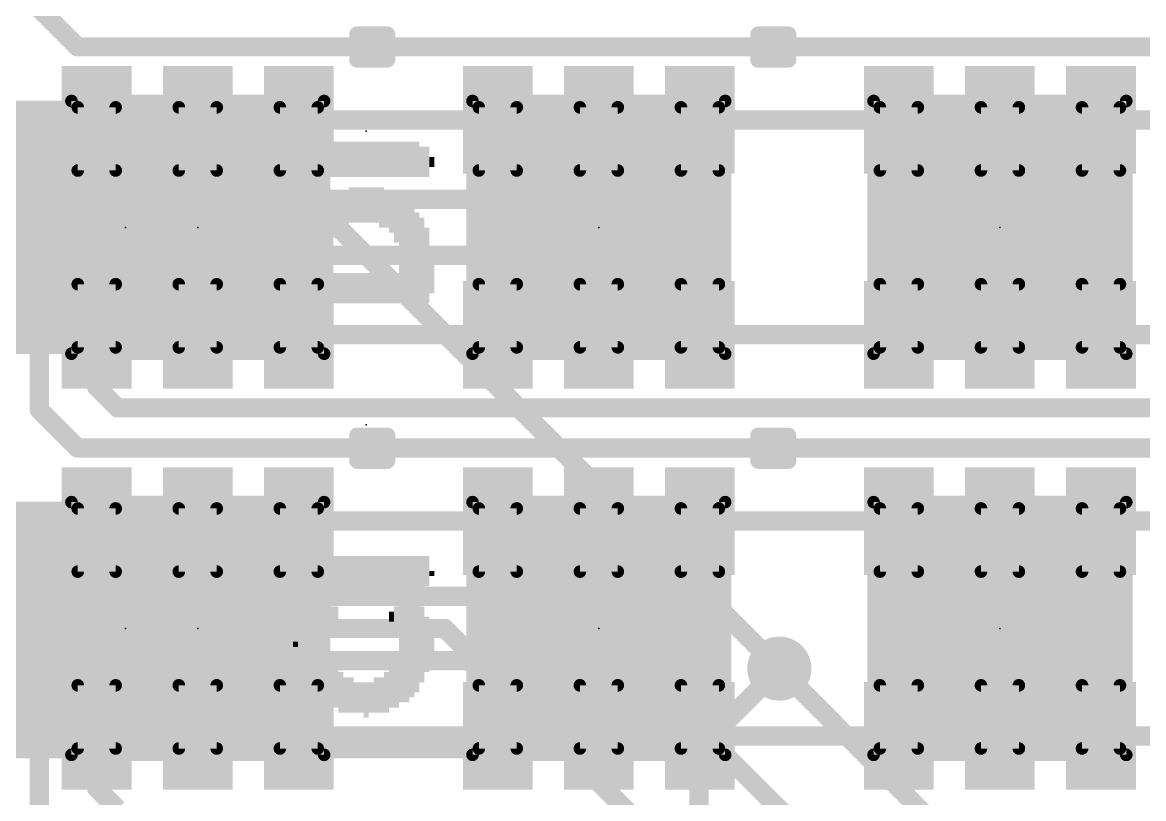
# Model space of a CAD drawing. Extents: x 0 to 108, y -62 to 34.
# Drawn here: x 7.82 to 16.69, y 9.77 to 15.91 of the extents above; entities that cross this region are included whole.
import ezdxf

# ---------------------------------------------------------------- set-up
doc = ezdxf.new("R2010")
doc.units = 0
for name, color, linetype in [('1', 12, 'CONTINUOUS'), ('16', 132, 'CONTINUOUS'), ('18', 110, 'CONTINUOUS'), ('2', 132, 'CONTINUOUS'), ('21', 253, 'CONTINUOUS'), ('22', 253, 'CONTINUOUS'), ('23', 53, 'CONTINUOUS'), ('24', 53, 'CONTINUOUS'), ('29', 253, 'CONTINUOUS'), ('39', 12, 'CONTINUOUS'), ('51', 253, 'CONTINUOUS')]:
    doc.layers.add(name, color=color, linetype=linetype)

# ---------------------------------------------------------------- blocks, each defined once
blk = doc.blocks.new('RECT')
blk.add_solid([(-0.5, -0.5), (0.5, -0.5), (-0.5, 0.5), (0.5, 0.5)])
blk = doc.blocks.new('PIE')
at = {"const_width": 0.5}
blk.add_lwpolyline([(0, -0.25, 1), (0, 0.25, 1), (0, -0.25)], format="xyb", dxfattribs=at)
blk = doc.blocks.new('ROUNDV')
at = {"const_width": 0.5}
blk.add_lwpolyline([(0, -0.25, 1), (0, 0.25, 1), (0, -0.25)], format="xyb", dxfattribs=at)

msp = doc.modelspace()

# ---------------------------------------------------------------- linework, layer by layer
at = {"layer": '1', "const_width": 0.1524}
for points in [[(8.255, 15.7163), (7.9534, 16.0179)], [(32.0675, 15.7163), (8.255, 15.7163)], [(7.9534, 14.9384), (8.1525, 15.1375)], [(8.1525, 15.1375), (8.4075, 15.1375)], [(9.2075, 15.1375), (9.2075, 14.605)], [(10.0075, 15.1375), (11.5825, 15.1375)], [(12.3825, 15.1375), (12.3825, 14.6685)], [(13.1825, 15.1375), (14.7575, 15.1375)], [(15.5575, 15.1375), (15.5575, 14.6685)], [(16.3575, 15.1375), (17.9325, 15.1375)], [(7.9534, 12.8429), (7.9534, 14.9384)], [(12.2238, 14.5098), (12.3825, 14.6685)], [(9.2075, 14.605), (9.3027, 14.5098)], [(9.3027, 14.5098), (12.2238, 14.5098)], [(9.3345, 14.0653), (9.2075, 13.9383)], [(12.2555, 14.0653), (9.3345, 14.0653)], [(12.3825, 13.9383), (12.2555, 14.0653)], [(9.2075, 13.9383), (9.2075, 13.4375)], [(12.3825, 13.4375), (12.3825, 13.9383)], [(15.5575, 13.4375), (15.5575, 13.9383)], [(8.4075, 13.0238), (8.4075, 13.4375)], [(10.0075, 13.4375), (11.5825, 13.4375)], [(13.1825, 13.4375), (14.7575, 13.4375)], [(16.3575, 13.4375), (17.9325, 13.4375)], [(8.5725, 12.8588), (8.4075, 13.0238)], [(8.255, 12.5412), (7.9534, 12.8429)], [(32.385, 12.8588), (8.5725, 12.8588)], [(32.0675, 12.5412), (8.255, 12.5412)], [(7.9534, 11.7634), (8.1525, 11.9625)], [(8.1525, 11.9625), (8.4075, 11.9625)], [(9.2075, 11.9625), (9.2075, 11.4935)], [(11.5825, 11.9625), (10.0075, 11.9625)], [(12.3825, 11.9625), (12.3825, 11.4935)], [(14.7575, 11.9625), (13.1825, 11.9625)], [(15.5575, 11.9625), (15.5575, 11.4935)], [(17.9325, 11.9625), (16.3575, 11.9625)], [(7.9534, 9.6679), (7.9534, 11.7634)], [(9.2075, 11.4935), (9.3345, 11.3665)], [(12.2555, 11.3665), (12.3825, 11.4935)], [(9.3345, 11.3665), (12.2555, 11.3665)], [(9.2075, 10.7633), (9.3027, 10.8585)], [(9.3027, 10.8585), (12.2873, 10.8585)], [(12.2873, 10.8585), (12.3825, 10.7633)], [(9.2075, 10.2625), (9.2075, 10.7633)], [(12.3825, 10.2625), (12.3825, 10.7633)], [(15.5575, 10.2625), (15.5575, 10.7633)], [(8.4075, 9.8488), (8.4075, 10.2625)], [(10.0075, 10.2625), (11.5825, 10.2625)], [(13.1825, 10.2625), (14.7575, 10.2625)], [(16.3575, 10.2625), (17.9325, 10.2625)], [(8.5725, 9.6837), (8.4075, 9.8488)]]:
    msp.add_lwpolyline(points, dxfattribs=at)
at = {"layer": '1', "const_width": 0.0762}
for points in [[(8.255, 15.7544, 1), (8.255, 15.6782)], [(8.2281, 15.6893, 1), (8.2819, 15.7432)], [(8.1525, 15.1756, 1), (8.1525, 15.0994)], [(8.1794, 15.1106, 1), (8.1256, 15.1644)], [(8.4075, 15.0994, 1), (8.4075, 15.1756)], [(9.2456, 15.1375, 1), (9.1694, 15.1375)], [(10.0075, 15.1756, 1), (10.0075, 15.0994)], [(11.5825, 15.0994, 1), (11.5825, 15.1756)], [(12.4206, 15.1375, 1), (12.3444, 15.1375)], [(13.1825, 15.1756, 1), (13.1825, 15.0994)], [(14.7575, 15.0994, 1), (14.7575, 15.1756)], [(15.5956, 15.1375, 1), (15.5194, 15.1375)], [(16.3575, 15.1756, 1), (16.3575, 15.0994)], [(7.9264, 14.9653, 1), (7.9803, 14.9114)], [(7.9915, 14.9384, 1), (7.9153, 14.9384)], [(12.4094, 14.6416, 1), (12.3556, 14.6954)], [(9.2344, 14.6319, 1), (9.1806, 14.5781)], [(12.3444, 14.6685, 1), (12.4206, 14.6685)], [(15.5194, 14.6685, 1), (15.5956, 14.6685)], [(9.1694, 14.605, 1), (9.2456, 14.605)], [(9.3027, 14.5479, 1), (9.3027, 14.4717)], [(9.2758, 14.4828, 1), (9.3297, 14.5367)], [(12.1968, 14.5367, 1), (12.2507, 14.4828)], [(12.2238, 14.4717, 1), (12.2238, 14.5479)], [(9.3345, 14.1034, 1), (9.3345, 14.0272)], [(9.3614, 14.0383, 1), (9.3076, 14.0922)], [(12.2824, 14.0922, 1), (12.2286, 14.0383)], [(12.2555, 14.0272, 1), (12.2555, 14.1034)], [(9.2456, 13.9383, 1), (9.1694, 13.9383)], [(9.1806, 13.9652, 1), (9.2344, 13.9113)], [(12.4206, 13.9383, 1), (12.3444, 13.9383)], [(12.3556, 13.9113, 1), (12.4094, 13.9652)], [(15.5956, 13.9383, 1), (15.5194, 13.9383)], [(8.4456, 13.4375, 1), (8.3694, 13.4375)], [(10.0075, 13.4756, 1), (10.0075, 13.3994)], [(11.5825, 13.3994, 1), (11.5825, 13.4756)], [(13.1825, 13.4756, 1), (13.1825, 13.3994)], [(14.7575, 13.3994, 1), (14.7575, 13.4756)], [(16.3575, 13.4756, 1), (16.3575, 13.3994)], [(9.1694, 13.4375, 1), (9.2456, 13.4375)], [(12.3444, 13.4375, 1), (12.4206, 13.4375)], [(15.5194, 13.4375, 1), (15.5956, 13.4375)], [(8.4344, 13.0507, 1), (8.3806, 12.9968)], [(8.3694, 13.0238, 1), (8.4456, 13.0238)], [(7.9803, 12.8698, 1), (7.9264, 12.8159)], [(7.9153, 12.8429, 1), (7.9915, 12.8429)], [(8.5725, 12.8969, 1), (8.5725, 12.8207)], [(8.5456, 12.8318, 1), (8.5994, 12.8857)], [(8.255, 12.5793, 1), (8.255, 12.5031)], [(8.2281, 12.5143, 1), (8.2819, 12.5682)], [(8.1525, 12.0006, 1), (8.1525, 11.9244)], [(8.1794, 11.9356, 1), (8.1256, 11.9894)], [(8.4075, 11.9244, 1), (8.4075, 12.0006)], [(9.2456, 11.9625, 1), (9.1694, 11.9625)], [(10.0075, 12.0006, 1), (10.0075, 11.9244)], [(11.5825, 11.9244, 1), (11.5825, 12.0006)], [(12.4206, 11.9625, 1), (12.3444, 11.9625)], [(13.1825, 12.0006, 1), (13.1825, 11.9244)], [(14.7575, 11.9244, 1), (14.7575, 12.0006)], [(15.5956, 11.9625, 1), (15.5194, 11.9625)], [(16.3575, 12.0006, 1), (16.3575, 11.9244)], [(7.9264, 11.7903, 1), (7.9803, 11.7364)], [(7.9915, 11.7634, 1), (7.9153, 11.7634)], [(9.2344, 11.5204, 1), (9.1806, 11.4666)], [(12.4094, 11.4666, 1), (12.3556, 11.5204)], [(9.1694, 11.4935, 1), (9.2456, 11.4935)], [(12.3444, 11.4935, 1), (12.4206, 11.4935)], [(15.5194, 11.4935, 1), (15.5956, 11.4935)], [(9.3345, 11.4046, 1), (9.3345, 11.3284)], [(9.3076, 11.3396, 1), (9.3614, 11.3934)], [(12.2286, 11.3934, 1), (12.2824, 11.3396)], [(12.2555, 11.3284, 1), (12.2555, 11.4046)], [(9.3027, 10.8966, 1), (9.3027, 10.8204)], [(9.3297, 10.8316, 1), (9.2758, 10.8854)], [(12.3142, 10.8854, 1), (12.2603, 10.8316)], [(12.2873, 10.8204, 1), (12.2873, 10.8966)], [(9.2456, 10.7633, 1), (9.1694, 10.7633)], [(9.1806, 10.7902, 1), (9.2344, 10.7363)], [(12.4206, 10.7633, 1), (12.3444, 10.7633)], [(12.3556, 10.7363, 1), (12.4094, 10.7902)], [(15.5956, 10.7633, 1), (15.5194, 10.7633)], [(8.4456, 10.2625, 1), (8.3694, 10.2625)], [(9.1694, 10.2625, 1), (9.2456, 10.2625)], [(10.0075, 10.3006, 1), (10.0075, 10.2244)], [(11.5825, 10.2244, 1), (11.5825, 10.3006)], [(12.3444, 10.2625, 1), (12.4206, 10.2625)], [(13.1825, 10.3006, 1), (13.1825, 10.2244)], [(14.7575, 10.2244, 1), (14.7575, 10.3006)], [(15.5194, 10.2625, 1), (15.5956, 10.2625)], [(16.3575, 10.3006, 1), (16.3575, 10.2244)], [(8.4344, 9.8757, 1), (8.3806, 9.8218)], [(8.3694, 9.8488, 1), (8.4456, 9.8488)]]:
    msp.add_lwpolyline(points, format="xyb", dxfattribs=at)
at = {"layer": '16', "const_width": 0.1524}
for points in [[(8.636, 14.2875), (8.128, 14.2875)], [(10.3187, 14.2875), (8.636, 14.2875)], [(13.8113, 10.795), (10.3187, 14.2875)], [(10.3187, 11.1125), (8.128, 11.1125)], [(8.636, 11.1125), (10.3187, 11.1125)], [(10.3187, 11.1125), (11.1633, 11.1125)], [(11.1633, 11.1125), (12.6365, 9.6393)], [(21.9075, 2.6987), (13.8113, 10.795)], [(13.335, 10.16), (7.62, 10.16)], [(13.97, 9.525), (13.335, 10.16)]]:
    msp.add_lwpolyline(points, dxfattribs=at)
at = {"layer": '16', "const_width": 0.0762}
for points in [[(8.128, 14.3256, 1), (8.128, 14.2494)], [(8.636, 14.3256, 1), (8.636, 14.2494)], [(8.636, 14.2494, 1), (8.636, 14.3256)], [(10.3457, 14.3144, 1), (10.2918, 14.2606)], [(10.3187, 14.2494, 1), (10.3187, 14.3256)], [(8.128, 11.1506, 1), (8.128, 11.0744)], [(8.636, 11.1506, 1), (8.636, 11.0744)], [(10.3187, 11.1506, 1), (10.3187, 11.0744)], [(10.3187, 11.0744, 1), (10.3187, 11.1506)], [(10.3187, 11.0744, 1), (10.3187, 11.1506)], [(11.1902, 11.1394, 1), (11.1364, 11.0856)], [(11.1633, 11.0744, 1), (11.1633, 11.1506)], [(13.8382, 10.8219, 1), (13.7843, 10.7681)], [(13.7843, 10.7681, 1), (13.8382, 10.8219)], [(13.3619, 10.1869, 1), (13.3081, 10.1331)], [(13.335, 10.1219, 1), (13.335, 10.1981)]]:
    msp.add_lwpolyline(points, format="xyb", dxfattribs=at)
at = {"layer": '2', "const_width": 0.1524}
for points in [[(13.1763, 10.16), (13.8113, 10.795)], [(13.1763, 6.7151), (13.1763, 10.16)]]:
    msp.add_lwpolyline(points, dxfattribs=at)
at = {"layer": '2', "const_width": 0.0762}
for points in [[(13.8382, 10.7681, 1), (13.7843, 10.8219)], [(13.2144, 10.16, 1), (13.1382, 10.16)], [(13.1493, 10.1869, 1), (13.2032, 10.1331)]]:
    msp.add_lwpolyline(points, format="xyb", dxfattribs=at)
at = {"layer": '21', "const_width": 0.0635}
for points in [[(10.5013, 15.8145, 1), (10.4377, 15.8145)], [(10.4695, 15.8463, 1), (10.4695, 15.7828)], [(10.7393, 15.8145, 1), (10.6758, 15.8145)], [(10.7075, 15.7828, 1), (10.7075, 15.8463)], [(13.6763, 15.8145, 1), (13.6128, 15.8145)], [(13.6445, 15.8463, 1), (13.6445, 15.7828)], [(13.9143, 15.8145, 1), (13.8507, 15.8145)], [(13.8825, 15.7828, 1), (13.8825, 15.8463)], [(10.5013, 15.7145, 1), (10.4377, 15.7145)], [(10.4377, 15.7145, 1), (10.5013, 15.7145)], [(10.4695, 15.7463, 1), (10.4695, 15.6828)], [(10.6075, 15.6828, 1), (10.6075, 15.7463)], [(13.6445, 15.7463, 1), (13.6445, 15.6828)], [(13.6763, 15.7145, 1), (13.6128, 15.7145)], [(13.6128, 15.7145, 1), (13.6763, 15.7145)], [(13.7825, 15.6828, 1), (13.7825, 15.7463)], [(10.4377, 15.6145, 1), (10.5013, 15.6145)], [(10.4695, 15.6463, 1), (10.4695, 15.5828)], [(10.6758, 15.6145, 1), (10.7393, 15.6145)], [(10.7075, 15.5828, 1), (10.7075, 15.6463)], [(13.6445, 15.6463, 1), (13.6445, 15.5828)], [(13.6128, 15.6145, 1), (13.6763, 15.6145)], [(13.8507, 15.6145, 1), (13.9143, 15.6145)], [(13.8825, 15.5828, 1), (13.8825, 15.6463)], [(10.5013, 12.6395, 1), (10.4377, 12.6395)], [(10.4695, 12.6713, 1), (10.4695, 12.6077)], [(10.7393, 12.6395, 1), (10.6758, 12.6395)], [(10.7075, 12.6077, 1), (10.7075, 12.6713)], [(13.6445, 12.6713, 1), (13.6445, 12.6077)], [(13.6763, 12.6395, 1), (13.6128, 12.6395)], [(13.9143, 12.6395, 1), (13.8507, 12.6395)], [(13.8825, 12.6077, 1), (13.8825, 12.6713)], [(10.4695, 12.5713, 1), (10.4695, 12.5077)], [(10.5013, 12.5395, 1), (10.4377, 12.5395)], [(10.4377, 12.5395, 1), (10.5013, 12.5395)], [(10.6075, 12.5077, 1), (10.6075, 12.5713)], [(13.6445, 12.5713, 1), (13.6445, 12.5077)], [(13.6763, 12.5395, 1), (13.6128, 12.5395)], [(13.6128, 12.5395, 1), (13.6763, 12.5395)], [(13.7825, 12.5077, 1), (13.7825, 12.5713)], [(10.4377, 12.4395, 1), (10.5013, 12.4395)], [(10.4695, 12.4713, 1), (10.4695, 12.4078)], [(10.6758, 12.4395, 1), (10.7393, 12.4395)], [(10.7075, 12.4078, 1), (10.7075, 12.4713)], [(13.6445, 12.4713, 1), (13.6445, 12.4078)], [(13.6128, 12.4395, 1), (13.6763, 12.4395)], [(13.8507, 12.4395, 1), (13.9143, 12.4395)], [(13.8825, 12.4078, 1), (13.8825, 12.4713)]]:
    msp.add_lwpolyline(points, format="xyb", dxfattribs=at)
at = {"layer": '21', "const_width": 0.127}
for points in [[(10.4695, 15.7145), (10.4695, 15.8145)], [(10.4695, 15.8145), (10.7075, 15.8145)], [(10.7075, 15.8145), (10.7075, 15.6145)], [(13.6445, 15.7145), (13.6445, 15.8145)], [(13.6445, 15.8145), (13.8825, 15.8145)], [(13.8825, 15.8145), (13.8825, 15.6145)], [(10.6075, 15.7145), (10.4695, 15.7145)], [(10.4695, 15.6145), (10.4695, 15.7145)], [(13.7825, 15.7145), (13.6445, 15.7145)], [(13.6445, 15.6145), (13.6445, 15.7145)], [(10.7075, 15.6145), (10.4695, 15.6145)], [(13.8825, 15.6145), (13.6445, 15.6145)], [(10.4695, 12.5395), (10.4695, 12.6395)], [(10.4695, 12.6395), (10.7075, 12.6395)], [(10.7075, 12.6395), (10.7075, 12.4395)], [(13.6445, 12.5395), (13.6445, 12.6395)], [(13.6445, 12.6395), (13.8825, 12.6395)], [(13.8825, 12.6395), (13.8825, 12.4395)], [(10.6075, 12.5395), (10.4695, 12.5395)], [(10.4695, 12.4395), (10.4695, 12.5395)], [(13.7825, 12.5395), (13.6445, 12.5395)], [(13.6445, 12.4395), (13.6445, 12.5395)], [(10.7075, 12.4395), (10.4695, 12.4395)], [(13.8825, 12.4395), (13.6445, 12.4395)]]:
    msp.add_lwpolyline(points, dxfattribs=at)
at = {"layer": '23'}
for p in [(9.2075, 14.2875), (12.3825, 14.2875), (15.5575, 14.2875), (9.2075, 11.1125), (12.3825, 11.1125), (15.5575, 11.1125)]:
    msp.add_point(p, dxfattribs=at)
at = {"layer": '24'}
for p in [(10.541, 15.0495), (8.636, 14.2875), (10.541, 12.7254), (8.636, 11.1125)]:
    msp.add_point(p, dxfattribs=at)
at = {"layer": '51', "const_width": 0.1}
for points in [[(8.2075, 13.2875), (8.2075, 15.2875)], [(8.2075, 15.2875), (10.2075, 15.2875)], [(8.5575, 15.2375), (8.2575, 15.2375)], [(8.2575, 15.2375), (8.2575, 14.7375)], [(8.5575, 14.7375), (8.5575, 15.2375)], [(9.3575, 15.2375), (9.0575, 15.2375)], [(9.0575, 15.2375), (9.0575, 14.7375)], [(9.3575, 14.7375), (9.3575, 15.2375)], [(10.1575, 15.2375), (9.8575, 15.2375)], [(9.8575, 15.2375), (9.8575, 14.7375)], [(10.1575, 14.7375), (10.1575, 15.2375)], [(10.2075, 15.2875), (10.2075, 13.2875)], [(11.3825, 13.2875), (11.3825, 15.2875)], [(11.3825, 15.2875), (13.3825, 15.2875)], [(11.7325, 15.2375), (11.4325, 15.2375)], [(11.4325, 15.2375), (11.4325, 14.7375)], [(11.7325, 14.7375), (11.7325, 15.2375)], [(12.5325, 15.2375), (12.2325, 15.2375)], [(12.2325, 15.2375), (12.2325, 14.7375)], [(12.5325, 14.7375), (12.5325, 15.2375)], [(13.3325, 15.2375), (13.0325, 15.2375)], [(13.0325, 15.2375), (13.0325, 14.7375)], [(13.3325, 14.7375), (13.3325, 15.2375)], [(13.3825, 15.2875), (13.3825, 13.2875)], [(14.5575, 13.2875), (14.5575, 15.2875)], [(14.5575, 15.2875), (16.5575, 15.2875)], [(14.9075, 15.2375), (14.6075, 15.2375)], [(14.6075, 15.2375), (14.6075, 14.7375)], [(14.9075, 14.7375), (14.9075, 15.2375)], [(15.7075, 15.2375), (15.4075, 15.2375)], [(15.4075, 15.2375), (15.4075, 14.7375)], [(15.7075, 14.7375), (15.7075, 15.2375)], [(16.5075, 15.2375), (16.2075, 15.2375)], [(16.2075, 15.2375), (16.2075, 14.7375)], [(16.5075, 14.7375), (16.5075, 15.2375)], [(16.5575, 15.2875), (16.5575, 13.2875)], [(8.2575, 14.7375), (8.5575, 14.7375)], [(9.0575, 14.7375), (9.3575, 14.7375)], [(9.8575, 14.7375), (10.1575, 14.7375)], [(11.4325, 14.7375), (11.7325, 14.7375)], [(12.2325, 14.7375), (12.5325, 14.7375)], [(13.0325, 14.7375), (13.3325, 14.7375)], [(14.6075, 14.7375), (14.9075, 14.7375)], [(15.4075, 14.7375), (15.7075, 14.7375)], [(16.2075, 14.7375), (16.5075, 14.7375)], [(8.2575, 13.3375), (8.2575, 13.8375)], [(8.2575, 13.8375), (8.5575, 13.8375)], [(8.5575, 13.8375), (8.5575, 13.3375)], [(9.0575, 13.3375), (9.0575, 13.8375)], [(9.0575, 13.8375), (9.3575, 13.8375)], [(9.3575, 13.8375), (9.3575, 13.3375)], [(9.8575, 13.8375), (9.8575, 13.3375)], [(10.1575, 13.8375), (9.8575, 13.8375)], [(10.1575, 13.3375), (10.1575, 13.8375)], [(11.4325, 13.3375), (11.4325, 13.8375)], [(11.4325, 13.8375), (11.7325, 13.8375)], [(11.7325, 13.8375), (11.7325, 13.3375)], [(12.2325, 13.3375), (12.2325, 13.8375)], [(12.2325, 13.8375), (12.5325, 13.8375)], [(12.5325, 13.8375), (12.5325, 13.3375)], [(13.0325, 13.8375), (13.0325, 13.3375)], [(13.3325, 13.8375), (13.0325, 13.8375)], [(13.3325, 13.3375), (13.3325, 13.8375)], [(14.6075, 13.3375), (14.6075, 13.8375)], [(14.6075, 13.8375), (14.9075, 13.8375)], [(14.9075, 13.8375), (14.9075, 13.3375)], [(15.4075, 13.3375), (15.4075, 13.8375)], [(15.4075, 13.8375), (15.7075, 13.8375)], [(15.7075, 13.8375), (15.7075, 13.3375)], [(16.2075, 13.8375), (16.2075, 13.3375)], [(16.5075, 13.8375), (16.2075, 13.8375)], [(16.5075, 13.3375), (16.5075, 13.8375)], [(10.2075, 13.2875), (8.2075, 13.2875)], [(8.5575, 13.3375), (8.2575, 13.3375)], [(9.3575, 13.3375), (9.0575, 13.3375)], [(9.8575, 13.3375), (10.1575, 13.3375)], [(13.3825, 13.2875), (11.3825, 13.2875)], [(11.7325, 13.3375), (11.4325, 13.3375)], [(12.5325, 13.3375), (12.2325, 13.3375)], [(13.0325, 13.3375), (13.3325, 13.3375)], [(16.5575, 13.2875), (14.5575, 13.2875)], [(14.9075, 13.3375), (14.6075, 13.3375)], [(15.7075, 13.3375), (15.4075, 13.3375)], [(16.2075, 13.3375), (16.5075, 13.3375)], [(8.2075, 10.1125), (8.2075, 12.1125)], [(8.2075, 12.1125), (10.2075, 12.1125)], [(10.2075, 12.1125), (10.2075, 10.1125)], [(11.3825, 10.1125), (11.3825, 12.1125)], [(11.3825, 12.1125), (13.3825, 12.1125)], [(13.3825, 12.1125), (13.3825, 10.1125)], [(14.5575, 10.1125), (14.5575, 12.1125)], [(14.5575, 12.1125), (16.5575, 12.1125)], [(16.5575, 12.1125), (16.5575, 10.1125)], [(8.5575, 12.0625), (8.2575, 12.0625)], [(8.2575, 12.0625), (8.2575, 11.5625)], [(8.5575, 11.5625), (8.5575, 12.0625)], [(9.3575, 12.0625), (9.0575, 12.0625)], [(9.0575, 12.0625), (9.0575, 11.5625)], [(9.3575, 11.5625), (9.3575, 12.0625)], [(10.1575, 12.0625), (9.8575, 12.0625)], [(9.8575, 12.0625), (9.8575, 11.5625)], [(10.1575, 11.5625), (10.1575, 12.0625)], [(11.7325, 12.0625), (11.4325, 12.0625)], [(11.4325, 12.0625), (11.4325, 11.5625)], [(11.7325, 11.5625), (11.7325, 12.0625)], [(12.5325, 12.0625), (12.2325, 12.0625)], [(12.2325, 12.0625), (12.2325, 11.5625)], [(12.5325, 11.5625), (12.5325, 12.0625)], [(13.3325, 12.0625), (13.0325, 12.0625)], [(13.0325, 12.0625), (13.0325, 11.5625)], [(13.3325, 11.5625), (13.3325, 12.0625)], [(14.9075, 12.0625), (14.6075, 12.0625)], [(14.6075, 12.0625), (14.6075, 11.5625)], [(14.9075, 11.5625), (14.9075, 12.0625)], [(15.7075, 12.0625), (15.4075, 12.0625)], [(15.4075, 12.0625), (15.4075, 11.5625)], [(15.7075, 11.5625), (15.7075, 12.0625)], [(16.5075, 12.0625), (16.2075, 12.0625)], [(16.2075, 12.0625), (16.2075, 11.5625)], [(16.5075, 11.5625), (16.5075, 12.0625)], [(8.2575, 11.5625), (8.5575, 11.5625)], [(9.0575, 11.5625), (9.3575, 11.5625)], [(9.8575, 11.5625), (10.1575, 11.5625)], [(11.4325, 11.5625), (11.7325, 11.5625)], [(12.2325, 11.5625), (12.5325, 11.5625)], [(13.0325, 11.5625), (13.3325, 11.5625)], [(14.6075, 11.5625), (14.9075, 11.5625)], [(15.4075, 11.5625), (15.7075, 11.5625)], [(16.2075, 11.5625), (16.5075, 11.5625)], [(8.2575, 10.1625), (8.2575, 10.6625)], [(8.2575, 10.6625), (8.5575, 10.6625)], [(8.5575, 10.6625), (8.5575, 10.1625)], [(9.0575, 10.1625), (9.0575, 10.6625)], [(9.0575, 10.6625), (9.3575, 10.6625)], [(9.3575, 10.6625), (9.3575, 10.1625)], [(9.8575, 10.6625), (9.8575, 10.1625)], [(10.1575, 10.6625), (9.8575, 10.6625)], [(10.1575, 10.1625), (10.1575, 10.6625)], [(11.4325, 10.1625), (11.4325, 10.6625)], [(11.4325, 10.6625), (11.7325, 10.6625)], [(11.7325, 10.6625), (11.7325, 10.1625)], [(12.2325, 10.1625), (12.2325, 10.6625)], [(12.2325, 10.6625), (12.5325, 10.6625)], [(12.5325, 10.6625), (12.5325, 10.1625)], [(13.0325, 10.6625), (13.0325, 10.1625)], [(13.3325, 10.6625), (13.0325, 10.6625)], [(13.3325, 10.1625), (13.3325, 10.6625)], [(14.6075, 10.1625), (14.6075, 10.6625)], [(14.6075, 10.6625), (14.9075, 10.6625)], [(14.9075, 10.6625), (14.9075, 10.1625)], [(15.4075, 10.1625), (15.4075, 10.6625)], [(15.4075, 10.6625), (15.7075, 10.6625)], [(15.7075, 10.6625), (15.7075, 10.1625)], [(16.2075, 10.6625), (16.2075, 10.1625)], [(16.5075, 10.6625), (16.2075, 10.6625)], [(16.5075, 10.1625), (16.5075, 10.6625)], [(8.5575, 10.1625), (8.2575, 10.1625)], [(9.3575, 10.1625), (9.0575, 10.1625)], [(9.8575, 10.1625), (10.1575, 10.1625)], [(11.7325, 10.1625), (11.4325, 10.1625)], [(12.5325, 10.1625), (12.2325, 10.1625)], [(13.0325, 10.1625), (13.3325, 10.1625)], [(14.9075, 10.1625), (14.6075, 10.1625)], [(15.7075, 10.1625), (15.4075, 10.1625)], [(16.2075, 10.1625), (16.5075, 10.1625)], [(10.2075, 10.1125), (8.2075, 10.1125)], [(13.3825, 10.1125), (11.3825, 10.1125)], [(16.5575, 10.1125), (14.5575, 10.1125)]]:
    msp.add_lwpolyline(points, dxfattribs=at)
at = {"layer": '51', "const_width": 0.05}
for points in [[(8.2325, 15.2875, 1), (8.1825, 15.2875)], [(8.2075, 15.3125, 1), (8.2075, 15.2625)], [(8.2575, 15.2625, 1), (8.2575, 15.2125)], [(8.2825, 15.2375, 1), (8.2325, 15.2375)], [(8.5825, 15.2375, 1), (8.5325, 15.2375)], [(8.5575, 15.2125, 1), (8.5575, 15.2625)], [(9.0575, 15.2625, 1), (9.0575, 15.2125)], [(9.0825, 15.2375, 1), (9.0325, 15.2375)], [(9.3825, 15.2375, 1), (9.3325, 15.2375)], [(9.3575, 15.2125, 1), (9.3575, 15.2625)], [(9.8575, 15.2625, 1), (9.8575, 15.2125)], [(9.8825, 15.2375, 1), (9.8325, 15.2375)], [(10.1825, 15.2375, 1), (10.1325, 15.2375)], [(10.1575, 15.2125, 1), (10.1575, 15.2625)], [(10.2325, 15.2875, 1), (10.1825, 15.2875)], [(10.2075, 15.2625, 1), (10.2075, 15.3125)], [(11.4075, 15.2875, 1), (11.3575, 15.2875)], [(11.3825, 15.3125, 1), (11.3825, 15.2625)], [(11.4325, 15.2625, 1), (11.4325, 15.2125)], [(11.4575, 15.2375, 1), (11.4075, 15.2375)], [(11.7575, 15.2375, 1), (11.7075, 15.2375)], [(11.7325, 15.2125, 1), (11.7325, 15.2625)], [(12.2325, 15.2625, 1), (12.2325, 15.2125)], [(12.2575, 15.2375, 1), (12.2075, 15.2375)], [(12.5575, 15.2375, 1), (12.5075, 15.2375)], [(12.5325, 15.2125, 1), (12.5325, 15.2625)], [(13.0325, 15.2625, 1), (13.0325, 15.2125)], [(13.0575, 15.2375, 1), (13.0075, 15.2375)], [(13.3575, 15.2375, 1), (13.3075, 15.2375)], [(13.3325, 15.2125, 1), (13.3325, 15.2625)], [(13.4075, 15.2875, 1), (13.3575, 15.2875)], [(13.3825, 15.2625, 1), (13.3825, 15.3125)], [(14.5825, 15.2875, 1), (14.5325, 15.2875)], [(14.5575, 15.3125, 1), (14.5575, 15.2625)], [(14.6075, 15.2625, 1), (14.6075, 15.2125)], [(14.6325, 15.2375, 1), (14.5825, 15.2375)], [(14.9325, 15.2375, 1), (14.8825, 15.2375)], [(14.9075, 15.2125, 1), (14.9075, 15.2625)], [(15.4075, 15.2625, 1), (15.4075, 15.2125)], [(15.4325, 15.2375, 1), (15.3825, 15.2375)], [(15.7325, 15.2375, 1), (15.6825, 15.2375)], [(15.7075, 15.2125, 1), (15.7075, 15.2625)], [(16.2075, 15.2625, 1), (16.2075, 15.2125)], [(16.2325, 15.2375, 1), (16.1825, 15.2375)], [(16.5325, 15.2375, 1), (16.4825, 15.2375)], [(16.5075, 15.2125, 1), (16.5075, 15.2625)], [(16.5825, 15.2875, 1), (16.5325, 15.2875)], [(16.5575, 15.2625, 1), (16.5575, 15.3125)], [(8.2575, 14.7625, 1), (8.2575, 14.7125)], [(8.2325, 14.7375, 1), (8.2825, 14.7375)], [(8.5325, 14.7375, 1), (8.5825, 14.7375)], [(8.5575, 14.7125, 1), (8.5575, 14.7625)], [(9.0575, 14.7625, 1), (9.0575, 14.7125)], [(9.0325, 14.7375, 1), (9.0825, 14.7375)], [(9.3325, 14.7375, 1), (9.3825, 14.7375)], [(9.3575, 14.7125, 1), (9.3575, 14.7625)], [(9.8575, 14.7625, 1), (9.8575, 14.7125)], [(9.8325, 14.7375, 1), (9.8825, 14.7375)], [(10.1325, 14.7375, 1), (10.1825, 14.7375)], [(10.1575, 14.7125, 1), (10.1575, 14.7625)], [(11.4325, 14.7625, 1), (11.4325, 14.7125)], [(11.4075, 14.7375, 1), (11.4575, 14.7375)], [(11.7075, 14.7375, 1), (11.7575, 14.7375)], [(11.7325, 14.7125, 1), (11.7325, 14.7625)], [(12.2325, 14.7625, 1), (12.2325, 14.7125)], [(12.2075, 14.7375, 1), (12.2575, 14.7375)], [(12.5075, 14.7375, 1), (12.5575, 14.7375)], [(12.5325, 14.7125, 1), (12.5325, 14.7625)], [(13.0325, 14.7625, 1), (13.0325, 14.7125)], [(13.0075, 14.7375, 1), (13.0575, 14.7375)], [(13.3075, 14.7375, 1), (13.3575, 14.7375)], [(13.3325, 14.7125, 1), (13.3325, 14.7625)], [(14.6075, 14.7625, 1), (14.6075, 14.7125)], [(14.5825, 14.7375, 1), (14.6325, 14.7375)], [(14.8825, 14.7375, 1), (14.9325, 14.7375)], [(14.9075, 14.7125, 1), (14.9075, 14.7625)], [(15.4075, 14.7625, 1), (15.4075, 14.7125)], [(15.3825, 14.7375, 1), (15.4325, 14.7375)], [(15.6825, 14.7375, 1), (15.7325, 14.7375)], [(15.7075, 14.7125, 1), (15.7075, 14.7625)], [(16.2075, 14.7625, 1), (16.2075, 14.7125)], [(16.1825, 14.7375, 1), (16.2325, 14.7375)], [(16.4825, 14.7375, 1), (16.5325, 14.7375)], [(16.5075, 14.7125, 1), (16.5075, 14.7625)], [(8.2825, 13.8375, 1), (8.2325, 13.8375)], [(8.2575, 13.8625, 1), (8.2575, 13.8125)], [(8.5825, 13.8375, 1), (8.5325, 13.8375)], [(8.5575, 13.8125, 1), (8.5575, 13.8625)], [(9.0825, 13.8375, 1), (9.0325, 13.8375)], [(9.0575, 13.8625, 1), (9.0575, 13.8125)], [(9.3825, 13.8375, 1), (9.3325, 13.8375)], [(9.3575, 13.8125, 1), (9.3575, 13.8625)], [(9.8825, 13.8375, 1), (9.8325, 13.8375)], [(9.8575, 13.8625, 1), (9.8575, 13.8125)], [(10.1825, 13.8375, 1), (10.1325, 13.8375)], [(10.1575, 13.8125, 1), (10.1575, 13.8625)], [(11.4575, 13.8375, 1), (11.4075, 13.8375)], [(11.4325, 13.8625, 1), (11.4325, 13.8125)], [(11.7575, 13.8375, 1), (11.7075, 13.8375)], [(11.7325, 13.8125, 1), (11.7325, 13.8625)], [(12.2575, 13.8375, 1), (12.2075, 13.8375)], [(12.2325, 13.8625, 1), (12.2325, 13.8125)], [(12.5575, 13.8375, 1), (12.5075, 13.8375)], [(12.5325, 13.8125, 1), (12.5325, 13.8625)], [(13.0575, 13.8375, 1), (13.0075, 13.8375)], [(13.0325, 13.8625, 1), (13.0325, 13.8125)], [(13.3575, 13.8375, 1), (13.3075, 13.8375)], [(13.3325, 13.8125, 1), (13.3325, 13.8625)], [(14.6325, 13.8375, 1), (14.5825, 13.8375)], [(14.6075, 13.8625, 1), (14.6075, 13.8125)], [(14.9325, 13.8375, 1), (14.8825, 13.8375)], [(14.9075, 13.8125, 1), (14.9075, 13.8625)], [(15.4325, 13.8375, 1), (15.3825, 13.8375)], [(15.4075, 13.8625, 1), (15.4075, 13.8125)], [(15.7325, 13.8375, 1), (15.6825, 13.8375)], [(15.7075, 13.8125, 1), (15.7075, 13.8625)], [(16.2325, 13.8375, 1), (16.1825, 13.8375)], [(16.2075, 13.8625, 1), (16.2075, 13.8125)], [(16.5325, 13.8375, 1), (16.4825, 13.8375)], [(16.5075, 13.8125, 1), (16.5075, 13.8625)], [(8.2075, 13.3125, 1), (8.2075, 13.2625)], [(8.2575, 13.3625, 1), (8.2575, 13.3125)], [(8.2325, 13.3375, 1), (8.2825, 13.3375)], [(8.5325, 13.3375, 1), (8.5825, 13.3375)], [(8.5575, 13.3125, 1), (8.5575, 13.3625)], [(9.0575, 13.3625, 1), (9.0575, 13.3125)], [(9.0325, 13.3375, 1), (9.0825, 13.3375)], [(9.3325, 13.3375, 1), (9.3825, 13.3375)], [(9.3575, 13.3125, 1), (9.3575, 13.3625)], [(9.8575, 13.3625, 1), (9.8575, 13.3125)], [(9.8325, 13.3375, 1), (9.8825, 13.3375)], [(10.1325, 13.3375, 1), (10.1825, 13.3375)], [(10.1575, 13.3125, 1), (10.1575, 13.3625)], [(10.2075, 13.2625, 1), (10.2075, 13.3125)], [(11.3825, 13.3125, 1), (11.3825, 13.2625)], [(11.4325, 13.3625, 1), (11.4325, 13.3125)], [(11.4075, 13.3375, 1), (11.4575, 13.3375)], [(11.7075, 13.3375, 1), (11.7575, 13.3375)], [(11.7325, 13.3125, 1), (11.7325, 13.3625)], [(12.2325, 13.3625, 1), (12.2325, 13.3125)], [(12.2075, 13.3375, 1), (12.2575, 13.3375)], [(12.5075, 13.3375, 1), (12.5575, 13.3375)], [(12.5325, 13.3125, 1), (12.5325, 13.3625)], [(13.0325, 13.3625, 1), (13.0325, 13.3125)], [(13.0075, 13.3375, 1), (13.0575, 13.3375)], [(13.3075, 13.3375, 1), (13.3575, 13.3375)], [(13.3325, 13.3125, 1), (13.3325, 13.3625)], [(13.3825, 13.2625, 1), (13.3825, 13.3125)], [(14.5575, 13.3125, 1), (14.5575, 13.2625)], [(14.6075, 13.3625, 1), (14.6075, 13.3125)], [(14.5825, 13.3375, 1), (14.6325, 13.3375)], [(14.8825, 13.3375, 1), (14.9325, 13.3375)], [(14.9075, 13.3125, 1), (14.9075, 13.3625)], [(15.4075, 13.3625, 1), (15.4075, 13.3125)], [(15.3825, 13.3375, 1), (15.4325, 13.3375)], [(15.6825, 13.3375, 1), (15.7325, 13.3375)], [(15.7075, 13.3125, 1), (15.7075, 13.3625)], [(16.2075, 13.3625, 1), (16.2075, 13.3125)], [(16.1825, 13.3375, 1), (16.2325, 13.3375)], [(16.4825, 13.3375, 1), (16.5325, 13.3375)], [(16.5075, 13.3125, 1), (16.5075, 13.3625)], [(16.5575, 13.2625, 1), (16.5575, 13.3125)], [(8.1825, 13.2875, 1), (8.2325, 13.2875)], [(10.1825, 13.2875, 1), (10.2325, 13.2875)], [(11.3575, 13.2875, 1), (11.4075, 13.2875)], [(13.3575, 13.2875, 1), (13.4075, 13.2875)], [(14.5325, 13.2875, 1), (14.5825, 13.2875)], [(16.5325, 13.2875, 1), (16.5825, 13.2875)], [(8.2325, 12.1125, 1), (8.1825, 12.1125)], [(8.2075, 12.1375, 1), (8.2075, 12.0875)], [(10.2325, 12.1125, 1), (10.1825, 12.1125)], [(10.2075, 12.0875, 1), (10.2075, 12.1375)], [(11.4075, 12.1125, 1), (11.3575, 12.1125)], [(11.3825, 12.1375, 1), (11.3825, 12.0875)], [(13.4075, 12.1125, 1), (13.3575, 12.1125)], [(13.3825, 12.0875, 1), (13.3825, 12.1375)], [(14.5825, 12.1125, 1), (14.5325, 12.1125)], [(14.5575, 12.1375, 1), (14.5575, 12.0875)], [(16.5825, 12.1125, 1), (16.5325, 12.1125)], [(16.5575, 12.0875, 1), (16.5575, 12.1375)], [(8.2575, 12.0875, 1), (8.2575, 12.0375)], [(8.2825, 12.0625, 1), (8.2325, 12.0625)], [(8.5825, 12.0625, 1), (8.5325, 12.0625)], [(8.5575, 12.0375, 1), (8.5575, 12.0875)], [(9.0575, 12.0875, 1), (9.0575, 12.0375)], [(9.0825, 12.0625, 1), (9.0325, 12.0625)], [(9.3825, 12.0625, 1), (9.3325, 12.0625)], [(9.3575, 12.0375, 1), (9.3575, 12.0875)], [(9.8575, 12.0875, 1), (9.8575, 12.0375)], [(9.8825, 12.0625, 1), (9.8325, 12.0625)], [(10.1825, 12.0625, 1), (10.1325, 12.0625)], [(10.1575, 12.0375, 1), (10.1575, 12.0875)], [(11.4325, 12.0875, 1), (11.4325, 12.0375)], [(11.4575, 12.0625, 1), (11.4075, 12.0625)], [(11.7575, 12.0625, 1), (11.7075, 12.0625)], [(11.7325, 12.0375, 1), (11.7325, 12.0875)], [(12.2325, 12.0875, 1), (12.2325, 12.0375)], [(12.2575, 12.0625, 1), (12.2075, 12.0625)], [(12.5575, 12.0625, 1), (12.5075, 12.0625)], [(12.5325, 12.0375, 1), (12.5325, 12.0875)], [(13.0325, 12.0875, 1), (13.0325, 12.0375)], [(13.0575, 12.0625, 1), (13.0075, 12.0625)], [(13.3575, 12.0625, 1), (13.3075, 12.0625)], [(13.3325, 12.0375, 1), (13.3325, 12.0875)], [(14.6075, 12.0875, 1), (14.6075, 12.0375)], [(14.6325, 12.0625, 1), (14.5825, 12.0625)], [(14.9325, 12.0625, 1), (14.8825, 12.0625)], [(14.9075, 12.0375, 1), (14.9075, 12.0875)], [(15.4075, 12.0875, 1), (15.4075, 12.0375)], [(15.4325, 12.0625, 1), (15.3825, 12.0625)], [(15.7325, 12.0625, 1), (15.6825, 12.0625)], [(15.7075, 12.0375, 1), (15.7075, 12.0875)], [(16.2075, 12.0875, 1), (16.2075, 12.0375)], [(16.2325, 12.0625, 1), (16.1825, 12.0625)], [(16.5325, 12.0625, 1), (16.4825, 12.0625)], [(16.5075, 12.0375, 1), (16.5075, 12.0875)], [(8.2575, 11.5875, 1), (8.2575, 11.5375)], [(8.2325, 11.5625, 1), (8.2825, 11.5625)], [(8.5325, 11.5625, 1), (8.5825, 11.5625)], [(8.5575, 11.5375, 1), (8.5575, 11.5875)], [(9.0575, 11.5875, 1), (9.0575, 11.5375)], [(9.0325, 11.5625, 1), (9.0825, 11.5625)], [(9.3325, 11.5625, 1), (9.3825, 11.5625)], [(9.3575, 11.5375, 1), (9.3575, 11.5875)], [(9.8575, 11.5875, 1), (9.8575, 11.5375)], [(9.8325, 11.5625, 1), (9.8825, 11.5625)], [(10.1325, 11.5625, 1), (10.1825, 11.5625)], [(10.1575, 11.5375, 1), (10.1575, 11.5875)], [(11.4325, 11.5875, 1), (11.4325, 11.5375)], [(11.4075, 11.5625, 1), (11.4575, 11.5625)], [(11.7075, 11.5625, 1), (11.7575, 11.5625)], [(11.7325, 11.5375, 1), (11.7325, 11.5875)], [(12.2325, 11.5875, 1), (12.2325, 11.5375)], [(12.2075, 11.5625, 1), (12.2575, 11.5625)], [(12.5075, 11.5625, 1), (12.5575, 11.5625)], [(12.5325, 11.5375, 1), (12.5325, 11.5875)], [(13.0325, 11.5875, 1), (13.0325, 11.5375)], [(13.0075, 11.5625, 1), (13.0575, 11.5625)], [(13.3075, 11.5625, 1), (13.3575, 11.5625)], [(13.3325, 11.5375, 1), (13.3325, 11.5875)], [(14.6075, 11.5875, 1), (14.6075, 11.5375)], [(14.5825, 11.5625, 1), (14.6325, 11.5625)], [(14.8825, 11.5625, 1), (14.9325, 11.5625)], [(14.9075, 11.5375, 1), (14.9075, 11.5875)], [(15.4075, 11.5875, 1), (15.4075, 11.5375)], [(15.3825, 11.5625, 1), (15.4325, 11.5625)], [(15.6825, 11.5625, 1), (15.7325, 11.5625)], [(15.7075, 11.5375, 1), (15.7075, 11.5875)], [(16.2075, 11.5875, 1), (16.2075, 11.5375)], [(16.1825, 11.5625, 1), (16.2325, 11.5625)], [(16.4825, 11.5625, 1), (16.5325, 11.5625)], [(16.5075, 11.5375, 1), (16.5075, 11.5875)], [(8.2825, 10.6625, 1), (8.2325, 10.6625)], [(8.2575, 10.6875, 1), (8.2575, 10.6375)], [(8.5825, 10.6625, 1), (8.5325, 10.6625)], [(8.5575, 10.6375, 1), (8.5575, 10.6875)], [(9.0825, 10.6625, 1), (9.0325, 10.6625)], [(9.0575, 10.6875, 1), (9.0575, 10.6375)], [(9.3825, 10.6625, 1), (9.3325, 10.6625)], [(9.3575, 10.6375, 1), (9.3575, 10.6875)], [(9.8825, 10.6625, 1), (9.8325, 10.6625)], [(9.8575, 10.6875, 1), (9.8575, 10.6375)], [(10.1825, 10.6625, 1), (10.1325, 10.6625)], [(10.1575, 10.6375, 1), (10.1575, 10.6875)], [(11.4575, 10.6625, 1), (11.4075, 10.6625)], [(11.4325, 10.6875, 1), (11.4325, 10.6375)], [(11.7575, 10.6625, 1), (11.7075, 10.6625)], [(11.7325, 10.6375, 1), (11.7325, 10.6875)], [(12.2575, 10.6625, 1), (12.2075, 10.6625)], [(12.2325, 10.6875, 1), (12.2325, 10.6375)], [(12.5575, 10.6625, 1), (12.5075, 10.6625)], [(12.5325, 10.6375, 1), (12.5325, 10.6875)], [(13.0575, 10.6625, 1), (13.0075, 10.6625)], [(13.0325, 10.6875, 1), (13.0325, 10.6375)], [(13.3575, 10.6625, 1), (13.3075, 10.6625)], [(13.3325, 10.6375, 1), (13.3325, 10.6875)], [(14.6325, 10.6625, 1), (14.5825, 10.6625)], [(14.6075, 10.6875, 1), (14.6075, 10.6375)], [(14.9325, 10.6625, 1), (14.8825, 10.6625)], [(14.9075, 10.6375, 1), (14.9075, 10.6875)], [(15.4325, 10.6625, 1), (15.3825, 10.6625)], [(15.4075, 10.6875, 1), (15.4075, 10.6375)], [(15.7325, 10.6625, 1), (15.6825, 10.6625)], [(15.7075, 10.6375, 1), (15.7075, 10.6875)], [(16.2325, 10.6625, 1), (16.1825, 10.6625)], [(16.2075, 10.6875, 1), (16.2075, 10.6375)], [(16.5325, 10.6625, 1), (16.4825, 10.6625)], [(16.5075, 10.6375, 1), (16.5075, 10.6875)], [(8.2575, 10.1875, 1), (8.2575, 10.1375)], [(8.5575, 10.1375, 1), (8.5575, 10.1875)], [(9.0575, 10.1875, 1), (9.0575, 10.1375)], [(9.3575, 10.1375, 1), (9.3575, 10.1875)], [(9.8575, 10.1875, 1), (9.8575, 10.1375)], [(10.1575, 10.1375, 1), (10.1575, 10.1875)], [(11.4325, 10.1875, 1), (11.4325, 10.1375)], [(11.7325, 10.1375, 1), (11.7325, 10.1875)], [(12.2325, 10.1875, 1), (12.2325, 10.1375)], [(12.5325, 10.1375, 1), (12.5325, 10.1875)], [(13.0325, 10.1875, 1), (13.0325, 10.1375)], [(13.3325, 10.1375, 1), (13.3325, 10.1875)], [(14.6075, 10.1875, 1), (14.6075, 10.1375)], [(14.9075, 10.1375, 1), (14.9075, 10.1875)], [(15.4075, 10.1875, 1), (15.4075, 10.1375)], [(15.7075, 10.1375, 1), (15.7075, 10.1875)], [(16.2075, 10.1875, 1), (16.2075, 10.1375)], [(16.5075, 10.1375, 1), (16.5075, 10.1875)], [(8.2075, 10.1375, 1), (8.2075, 10.0875)], [(8.1825, 10.1125, 1), (8.2325, 10.1125)], [(8.2325, 10.1625, 1), (8.2825, 10.1625)], [(8.5325, 10.1625, 1), (8.5825, 10.1625)], [(9.0325, 10.1625, 1), (9.0825, 10.1625)], [(9.3325, 10.1625, 1), (9.3825, 10.1625)], [(9.8325, 10.1625, 1), (9.8825, 10.1625)], [(10.1325, 10.1625, 1), (10.1825, 10.1625)], [(10.1825, 10.1125, 1), (10.2325, 10.1125)], [(10.2075, 10.0875, 1), (10.2075, 10.1375)], [(11.3825, 10.1375, 1), (11.3825, 10.0875)], [(11.3575, 10.1125, 1), (11.4075, 10.1125)], [(11.4075, 10.1625, 1), (11.4575, 10.1625)], [(11.7075, 10.1625, 1), (11.7575, 10.1625)], [(12.2075, 10.1625, 1), (12.2575, 10.1625)], [(12.5075, 10.1625, 1), (12.5575, 10.1625)], [(13.0075, 10.1625, 1), (13.0575, 10.1625)], [(13.3075, 10.1625, 1), (13.3575, 10.1625)], [(13.3575, 10.1125, 1), (13.4075, 10.1125)], [(13.3825, 10.0875, 1), (13.3825, 10.1375)], [(14.5575, 10.1375, 1), (14.5575, 10.0875)], [(14.5325, 10.1125, 1), (14.5825, 10.1125)], [(14.5825, 10.1625, 1), (14.6325, 10.1625)], [(14.8825, 10.1625, 1), (14.9325, 10.1625)], [(15.3825, 10.1625, 1), (15.4325, 10.1625)], [(15.6825, 10.1625, 1), (15.7325, 10.1625)], [(16.1825, 10.1625, 1), (16.2325, 10.1625)], [(16.4825, 10.1625, 1), (16.5325, 10.1625)], [(16.5325, 10.1125, 1), (16.5825, 10.1125)], [(16.5575, 10.0875, 1), (16.5575, 10.1375)]]:
    msp.add_lwpolyline(points, format="xyb", dxfattribs=at)

# ---------------------------------------------------------------- block references
at = {"layer": '1', "xscale": 0.7, "yscale": 0.4, "rotation": 90}
for p in [(8.4075, 15.1375), (9.2075, 15.1375), (10.0075, 15.1375), (11.5825, 15.1375), (12.3825, 15.1375), (13.1825, 15.1375), (14.7575, 15.1375), (15.5575, 15.1375), (16.3575, 15.1375), (8.4075, 13.4375), (9.2075, 13.4375), (10.0075, 13.4375), (11.5825, 13.4375), (12.3825, 13.4375), (13.1825, 13.4375), (14.7575, 13.4375), (15.5575, 13.4375), (16.3575, 13.4375), (8.4075, 11.9625), (9.2075, 11.9625), (10.0075, 11.9625), (11.5825, 11.9625), (12.3825, 11.9625), (13.1825, 11.9625), (14.7575, 11.9625), (15.5575, 11.9625), (16.3575, 11.9625), (8.4075, 10.2625), (9.2075, 10.2625), (10.0075, 10.2625), (11.5825, 10.2625), (12.3825, 10.2625), (13.1825, 10.2625), (14.7575, 10.2625), (15.5575, 10.2625), (16.3575, 10.2625)]:
    msp.add_blockref('RECT', p, dxfattribs=at)
at = {"layer": '16', "xscale": 2.0066, "yscale": 1.016, "rotation": 90}
for p in [(8.128, 14.2875), (8.128, 11.1125)]:
    msp.add_blockref('RECT', p, dxfattribs=at)
at = {"layer": '16', "xscale": 2, "yscale": 2}
for p in [(8.636, 14.2875), (8.636, 11.1125)]:
    msp.add_blockref('PIE', p, dxfattribs=at)
at = {"layer": '18', "xscale": 0.508, "yscale": 0.508}
for p in [(12.3825, 14.6685), (12.3825, 14.6685), (15.5575, 14.6685), (15.5575, 14.6685), (12.3825, 13.9383), (12.3825, 13.9383), (15.5575, 13.9383), (15.5575, 13.9383), (12.3825, 11.4935), (12.3825, 11.4935), (15.5575, 11.4935), (15.5575, 11.4935), (12.3825, 10.7633), (12.3825, 10.7633), (13.8113, 10.795), (13.8113, 10.795), (15.5575, 10.7633), (15.5575, 10.7633)]:
    msp.add_blockref('ROUNDV', p, dxfattribs=at)
at = {"layer": '22', "yscale": 0.04, "rotation": 90}
for p, xscale in [((10.021, 14.8254), 0.2), ((10.061, 14.8054), 0.24), ((10.101, 14.8254), 0.28), ((10.141, 14.8254), 0.28), ((10.181, 14.8254), 0.28), ((10.221, 14.8254), 0.28), ((10.261, 14.8254), 0.28), ((10.301, 14.8254), 0.28), ((10.341, 14.8254), 0.28), ((10.381, 14.8254), 0.28), ((10.421, 14.8254), 0.28), ((10.461, 14.8254), 0.28), ((10.501, 14.8254), 0.28), ((10.541, 14.8254), 0.28), ((10.581, 14.8254), 0.28), ((10.621, 14.8254), 0.28), ((10.661, 14.8254), 0.28), ((10.701, 14.8254), 0.28), ((10.741, 14.8254), 0.28), ((10.781, 14.8254), 0.28), ((10.821, 14.8254), 0.28), ((10.861, 14.8254), 0.28), ((10.901, 14.8254), 0.28), ((10.941, 14.8254), 0.28), ((10.981, 14.8054), 0.24), ((11.021, 14.8054), 0.24), ((11.061, 14.8054), 0.08), ((10.301, 14.3854), 0.36), ((10.341, 14.4054), 0.32), ((10.381, 14.4254), 0.28), ((10.421, 14.4654), 0.28), ((10.461, 14.4654), 0.28), ((10.501, 14.4654), 0.28), ((10.541, 14.4654), 0.28), ((10.581, 14.4654), 0.28), ((10.621, 14.4654), 0.28), ((10.661, 14.4454), 0.32), ((10.701, 14.4254), 0.28), ((10.741, 14.4054), 0.32), ((10.181, 14.0854), 0.8), ((10.221, 14.0854), 0.8), ((10.261, 14.1054), 0.84), ((10.781, 14.3454), 0.36), ((10.821, 14.1054), 0.84), ((10.861, 14.0854), 0.8), ((10.141, 14.0654), 0.76), ((10.901, 14.0654), 0.76), ((10.941, 14.0454), 0.72), ((10.061, 14.0054), 0.64), ((10.101, 14.0254), 0.68), ((10.981, 14.0254), 0.68), ((10.021, 13.9654), 0.56), ((11.021, 13.9854), 0.6), ((11.061, 13.9454), 0.36), ((10.301, 13.8054), 0.24), ((10.341, 13.8054), 0.24), ((10.381, 13.8054), 0.24), ((10.421, 13.8054), 0.24), ((10.461, 13.8054), 0.24), ((10.501, 13.8054), 0.24), ((10.541, 13.8054), 0.24), ((10.581, 13.8054), 0.24), ((10.621, 13.8054), 0.24), ((10.661, 13.8054), 0.24), ((10.701, 13.8054), 0.24), ((10.741, 13.8054), 0.24), ((10.781, 13.8054), 0.24), ((10.021, 11.5469), 0.2), ((10.061, 11.5469), 0.28), ((10.101, 11.5469), 0.28), ((10.141, 11.5469), 0.28), ((10.181, 11.5469), 0.28), ((10.221, 11.5469), 0.28), ((10.261, 11.5469), 0.28), ((10.301, 11.5469), 0.28), ((10.341, 11.5469), 0.28), ((10.381, 11.5469), 0.28), ((10.421, 11.5469), 0.28), ((10.461, 11.5469), 0.28), ((10.501, 11.5469), 0.28), ((10.541, 11.5469), 0.28), ((10.581, 11.5469), 0.28), ((10.621, 11.5469), 0.28), ((10.661, 11.5469), 0.28), ((10.701, 11.5469), 0.28), ((10.741, 11.5469), 0.28), ((10.781, 11.5469), 0.28), ((10.821, 11.5469), 0.28), ((10.861, 11.5469), 0.28), ((10.901, 11.5469), 0.28), ((10.941, 11.5469), 0.28), ((10.981, 11.5469), 0.28), ((11.021, 11.5669), 0.24), ((11.061, 11.5469), 0.04), ((10.101, 10.9869), 0.68), ((10.141, 10.9669), 0.72), ((10.181, 10.9469), 0.76), ((10.221, 10.9269), 0.8), ((10.261, 11.1669), 0.24), ((10.301, 11.2069), 0.16), ((10.781, 11.1869), 0.2), ((10.821, 10.9269), 0.8), ((10.861, 10.9269), 0.8), ((10.901, 10.9469), 0.76), ((10.941, 10.9669), 0.72), ((10.981, 10.9869), 0.6), ((10.061, 10.9669), 0.56), ((10.741, 11.2069), 0.08), ((11.021, 10.9869), 0.44), ((10.021, 10.9669), 0.4), ((9.981, 10.9869), 0.04), ((11.061, 10.9869), 0.2), ((10.261, 10.6869), 0.4), ((10.781, 10.6669), 0.36), ((10.301, 10.6469), 0.32), ((10.341, 10.6069), 0.32), ((10.701, 10.6069), 0.32), ((10.741, 10.6469), 0.32), ((10.381, 10.5869), 0.28), ((10.421, 10.5869), 0.28), ((10.461, 10.5669), 0.24), ((10.501, 10.5669), 0.24), ((10.541, 10.5469), 0.28), ((10.581, 10.5669), 0.24), ((10.621, 10.5869), 0.28), ((10.661, 10.5869), 0.28)]:
    msp.add_blockref('RECT', p, dxfattribs=dict(at, xscale=xscale))
at = {"layer": '29', "xscale": 0.8524, "yscale": 0.5524, "rotation": 90}
for p in [(8.4075, 15.1375), (9.2075, 15.1375), (10.0075, 15.1375), (11.5825, 15.1375), (12.3825, 15.1375), (13.1825, 15.1375), (14.7575, 15.1375), (15.5575, 15.1375), (16.3575, 15.1375), (8.4075, 13.4375), (9.2075, 13.4375), (10.0075, 13.4375), (11.5825, 13.4375), (12.3825, 13.4375), (13.1825, 13.4375), (14.7575, 13.4375), (15.5575, 13.4375), (16.3575, 13.4375), (8.4075, 11.9625), (9.2075, 11.9625), (10.0075, 11.9625), (11.5825, 11.9625), (12.3825, 11.9625), (13.1825, 11.9625), (14.7575, 11.9625), (15.5575, 11.9625), (16.3575, 11.9625), (8.4075, 10.2625), (9.2075, 10.2625), (10.0075, 10.2625), (11.5825, 10.2625), (12.3825, 10.2625), (13.1825, 10.2625), (14.7575, 10.2625), (15.5575, 10.2625), (16.3575, 10.2625)]:
    msp.add_blockref('RECT', p, dxfattribs=at)
at = {"layer": '39', "xscale": 2.032, "yscale": 2.032}
for p in [(9.2075, 14.2875), (12.3825, 14.2875), (15.5575, 14.2875), (9.2075, 11.1125), (12.3825, 11.1125), (15.5575, 11.1125)]:
    msp.add_blockref('RECT', p, dxfattribs=at)
at = {"layer": '51', "xscale": 0.508, "yscale": 0.254}
for p in [(9.2075, 14.1605), (12.3825, 14.1605), (15.5575, 14.1605), (9.2075, 10.9855), (12.3825, 10.9855), (15.5575, 10.9855)]:
    msp.add_blockref('RECT', p, dxfattribs=at)

doc.saveas('drawing.dxf')
